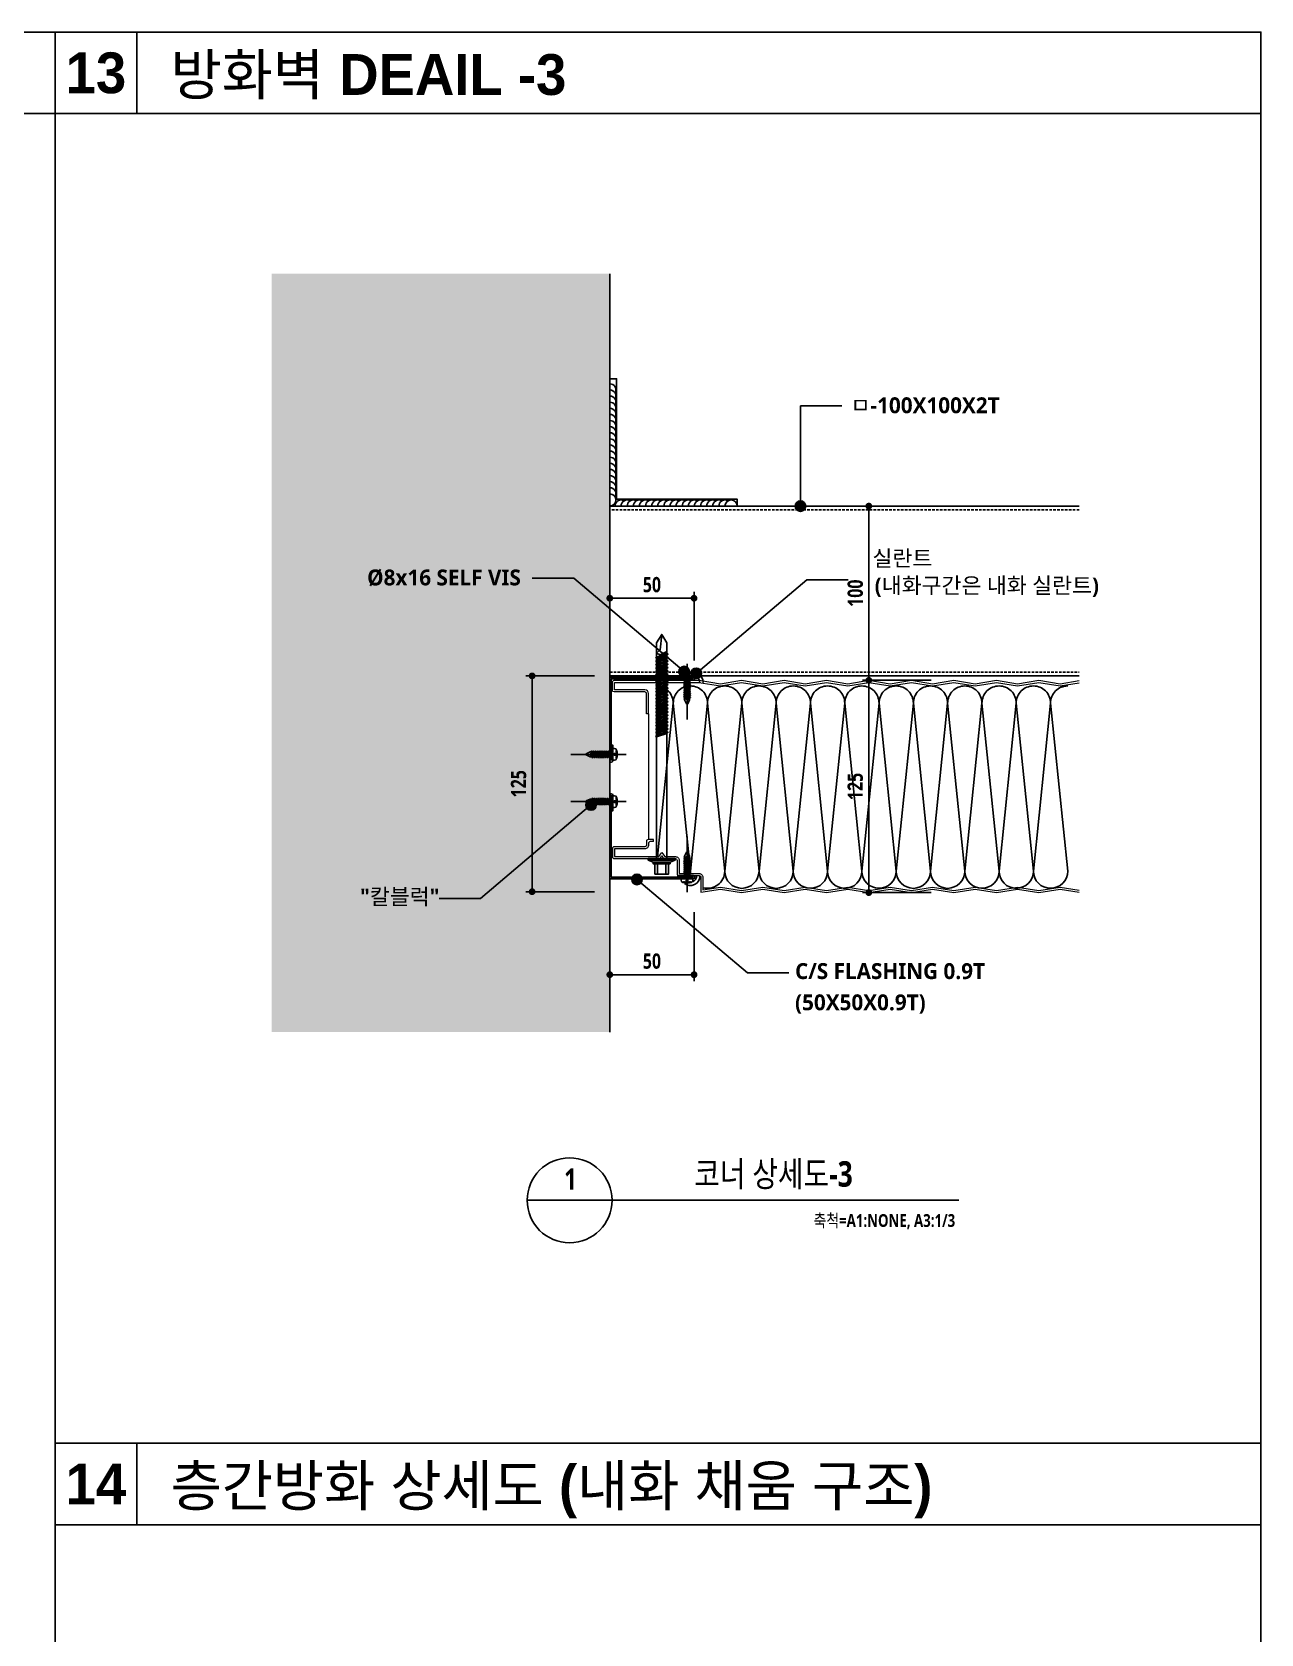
# Model space of a CAD drawing. Extents: x 0 to 20413, y 0 to 2870.
# Drawn here: x 12806 to 13530, y 779 to 1722 of the extents above; entities that cross this region are included whole.
import ezdxf
from ezdxf.enums import TextEntityAlignment as Align

# ---------------------------------------------------------------- set-up
doc = ezdxf.new("R2010")
doc.units = 0
doc.linetypes.add('CEN', pattern=[62, 60, -1, 0, -1])
doc.linetypes.add('HID', pattern=[2.3, 1.5, -0.8])
doc.layers.get('Defpoints').update_dxf_attribs({"color": 151})
for name, color, linetype in [('A-ANNO-TEXT1', 7, 'Continuous'), ('AA-BORD', 7, 'Continuous'), ('AA-DWXM-OTHR', 4, 'Continuous'), ('AA-ELEV-XXXX-N1', 1, 'Continuous'), ('AA-MKXM', 7, 'Continuous'), ('AA-WAXM-CONC', 2, 'Continuous'), ('AA-XXXX-DIMS', 7, 'Continuous'), ('AA-XXXX-DRBD', 6, 'Continuous'), ('AZ-CNTL', 1, 'CEN'), ('FIN6', 6, 'Continuous'), ('GW', 9, 'Continuous'), ("ST'L BRACKET", 4, 'Continuous'), ('TEXT', 4, 'Continuous'), ('W_HAT', 9, 'Continuous'), ('~리벳', 11, 'Continuous'), ('용접', 1, 'Continuous')]:
    doc.layers.add(name, color=color, linetype=linetype)
doc.layers.add('철판', color=2, linetype='Continuous', lineweight=13)
doc.styles.add('2020음성 1차', font='나눔고딕Bold.ttf')
doc.styles.add('ANU-TEXT 0', font='NanumGothicBold.ttf', dxfattribs={"width": 0.8})
doc.styles.add('돋움', font='NanumGothicBold.ttf')
doc.dimstyles.new('ANU 1', dxfattribs={"dimscale": 50, "dimtxt": 3, "dimasz": 1.33, "dimexe": 1.25, "dimexo": 3, "dimgap": 1, "dimtad": 1, "dimdec": 0, "dimrnd": 1, "dimzin": 0, "dimdsep": 46, "dimlunit": 6, "dimtxsty": 'ANU-TEXT 0', "dimblk": 'DOT', "dimcen": 5, "dimclrd": 7, "dimclre": 7, "dimclrt": 3, "dimadec": 0, "dimazin": 0, "dimtfac": 1, "dimtdec": 0, "dimtix": 1, "dimtmove": 2, "dimatfit": 1, "dimldrblk": 'DOT', "dimfxl": 2, "dimtolj": 1, "dimtzin": 0, "dimarcsym": 0})

# ---------------------------------------------------------------- blocks, each defined once
blk = doc.blocks.new('_Dot')
at = {"color": 0, "linetype": 'ByBlock', "lineweight": -2}
blk.add_line((-0.5, 0), (-1, 0), dxfattribs=at)
at = {"color": 0, "linetype": 'ByBlock', "const_width": 0.5}
blk.add_lwpolyline([(-0.25, 0, 1), (0.25, 0, 1)], format="xyb", close=True, dxfattribs=at)
blk = doc.blocks.new('*D204')
at = {"layer": 'AA-XXXX-DIMS', "color": 7, "lineweight": -2}
for p, q in [((13146.59, 1203.65), (13146.59, 1163.16)), ((13196.19, 1203.65), (13196.19, 1163.16)), ((13150.58, 1166.91), (13192.2, 1166.91))]:
    blk.add_line(p, q, dxfattribs=at)
at = {"layer": 'Defpoints', "color": 0}
for p in [(13146.59, 1212.65), (13196.19, 1212.65), (13196.19, 1166.91)]:
    blk.add_point(p, dxfattribs=at)
at = {"layer": 'AA-XXXX-DIMS', "color": 7, "linetype": 'ByBlock', "lineweight": -2, "xscale": 3.99, "yscale": 3.99, "zscale": 3.99, "rotation": 180}
blk.add_blockref('_Dot', (13146.59, 1166.91), dxfattribs=at)
at = {"layer": 'AA-XXXX-DIMS', "color": 7, "linetype": 'ByBlock', "lineweight": -2, "xscale": 3.99, "yscale": 3.99, "zscale": 3.99}
blk.add_blockref('_Dot', (13196.19, 1166.91), dxfattribs=at)
at = {"layer": 'AA-XXXX-DIMS', "color": 3, "insert": (13171.39, 1174.86), "char_height": 9, "attachment_point": 5, "style": 'ANU-TEXT 0'}
blk.add_mtext('\\A1;50', dxfattribs=at)
blk = doc.blocks.new('*D205')
at = {"layer": 'AA-XXXX-DIMS', "color": 7, "lineweight": -2}
for p, q in [((13137.59, 1342.85), (13097.1, 1342.85)), ((13100.85, 1338.86), (13100.85, 1219.76)), ((13137.59, 1215.77), (13097.1, 1215.77))]:
    blk.add_line(p, q, dxfattribs=at)
at = {"layer": 'Defpoints', "color": 0}
for p in [(13146.59, 1342.85), (13100.85, 1215.77), (13146.59, 1215.77)]:
    blk.add_point(p, dxfattribs=at)
at = {"layer": 'AA-XXXX-DIMS', "color": 7, "linetype": 'ByBlock', "lineweight": -2, "xscale": 3.99, "yscale": 3.99, "zscale": 3.99}
for p, rotation in [((13100.85, 1342.85), 90), ((13100.85, 1215.77), 270)]:
    blk.add_blockref('_Dot', p, dxfattribs=dict(at, rotation=rotation))
at = {"layer": 'AA-XXXX-DIMS', "color": 3, "insert": (13092.89, 1279.31), "char_height": 9, "attachment_point": 5, "rotation": 90, "style": 'ANU-TEXT 0'}
blk.add_mtext('\\A1;125', dxfattribs=at)
blk = doc.blocks.new('*D206')
at = {"layer": 'AA-XXXX-DIMS', "color": 7, "lineweight": -2}
for p, q in [((13146.59, 1351.85), (13146.59, 1392.34)), ((13150.58, 1388.59), (13192.2, 1388.59)), ((13196.19, 1351.85), (13196.19, 1392.34))]:
    blk.add_line(p, q, dxfattribs=at)
at = {"layer": 'Defpoints', "color": 0}
for p in [(13196.19, 1388.59), (13146.59, 1342.85), (13196.19, 1342.85)]:
    blk.add_point(p, dxfattribs=at)
at = {"layer": 'AA-XXXX-DIMS', "color": 7, "linetype": 'ByBlock', "lineweight": -2, "xscale": 3.99, "yscale": 3.99, "zscale": 3.99, "rotation": 180}
blk.add_blockref('_Dot', (13146.59, 1388.59), dxfattribs=at)
at = {"layer": 'AA-XXXX-DIMS', "color": 7, "linetype": 'ByBlock', "lineweight": -2, "xscale": 3.99, "yscale": 3.99, "zscale": 3.99}
blk.add_blockref('_Dot', (13196.19, 1388.59), dxfattribs=at)
at = {"layer": 'AA-XXXX-DIMS', "color": 3, "insert": (13171.39, 1396.54), "char_height": 9, "attachment_point": 5, "style": 'ANU-TEXT 0'}
blk.add_mtext('\\A1;50', dxfattribs=at)
blk = doc.blocks.new('*D207')
at = {"layer": 'AA-XXXX-DIMS', "color": 7, "lineweight": -2}
for p, q in [((13335.84, 1340.25), (13295.34, 1340.25)), ((13299.09, 1336.26), (13299.09, 1219.24)), ((13335.84, 1215.25), (13295.34, 1215.25))]:
    blk.add_line(p, q, dxfattribs=at)
at = {"layer": 'Defpoints', "color": 0}
for p in [(13344.84, 1340.25), (13299.09, 1215.25), (13344.84, 1215.25)]:
    blk.add_point(p, dxfattribs=at)
at = {"layer": 'AA-XXXX-DIMS', "color": 7, "linetype": 'ByBlock', "lineweight": -2, "xscale": 3.99, "yscale": 3.99, "zscale": 3.99}
for p, rotation in [((13299.09, 1340.25), 90), ((13299.09, 1215.25), 270)]:
    blk.add_blockref('_Dot', p, dxfattribs=dict(at, rotation=rotation))
at = {"layer": 'AA-XXXX-DIMS', "color": 3, "insert": (13291.13, 1277.75), "char_height": 9, "attachment_point": 5, "rotation": 90, "style": 'ANU-TEXT 0'}
blk.add_mtext('\\A1;125', dxfattribs=at)
blk = doc.blocks.new('*D208')
at = {"layer": 'AA-XXXX-DIMS', "color": 7, "lineweight": -2}
for p, q in [((13335.84, 1442.85), (13295.34, 1442.85)), ((13299.09, 1438.86), (13299.09, 1344.24)), ((13335.84, 1340.25), (13295.34, 1340.25))]:
    blk.add_line(p, q, dxfattribs=at)
at = {"layer": 'Defpoints', "color": 0}
for p in [(13344.84, 1442.85), (13299.09, 1340.25), (13344.84, 1340.25)]:
    blk.add_point(p, dxfattribs=at)
at = {"layer": 'AA-XXXX-DIMS', "color": 7, "linetype": 'ByBlock', "lineweight": -2, "xscale": 3.99, "yscale": 3.99, "zscale": 3.99}
for p, rotation in [((13299.09, 1442.85), 90), ((13299.09, 1340.25), 270)]:
    blk.add_blockref('_Dot', p, dxfattribs=dict(at, rotation=rotation))
at = {"layer": 'AA-XXXX-DIMS', "color": 3, "insert": (13291.16, 1391.55), "char_height": 9, "attachment_point": 5, "rotation": 90, "style": 'ANU-TEXT 0'}
blk.add_mtext('\\A1;100', dxfattribs=at)
blk = doc.blocks.new('aas')
at = {"layer": 'AA-ELEV-XXXX-N1'}
for p, q in [((2.6, 3.5), (1.61, 3.5)), ((2.6, -3.5), (2.6, 3.5)), ((2.6, 1.5), (3.25, 1.5)), ((3.15, -0.05), (3.48, 2)), ((3.15, -0.05), (3.25, 1.5)), ((3.45, 1.98), (3.25, 1.5)), ((3.25, -0.07), (3.58, 1.94)), ((3.25, -0.07), (3.75, 1.5)), ((3.55, 1.99), (3.75, 1.5)), ((3.75, 1.5), (4.5, 1.5)), ((3.87, -1.5), (4.5, 1.5)), ((4.07, -1.99), (4.73, 2)), ((4.18, -1.98), (4.82, 1.94)), ((4.37, -1.5), (5, 1.5)), ((4.69, 1.98), (4.5, 1.5)), ((4.8, 1.99), (5, 1.5)), ((5, 1.5), (5.73, 1.5)), ((5.11, -1.5), (5.73, 1.5)), ((5.31, -1.99), (5.96, 2)), ((5.41, -1.98), (6.06, 1.94)), ((5.61, -1.5), (6.23, 1.5)), ((5.92, 1.98), (5.73, 1.5)), ((6.03, 1.99), (6.23, 1.5)), ((6.23, 1.5), (6.96, 1.5)), ((6.34, -1.5), (6.96, 1.5)), ((6.54, -1.99), (7.19, 2)), ((6.65, -1.98), (7.29, 1.94)), ((6.84, -1.5), (7.46, 1.5)), ((7.16, 1.98), (6.96, 1.5)), ((7.26, 1.99), (7.46, 1.5)), ((7.46, 1.5), (8.2, 1.5)), ((7.57, -1.5), (8.2, 1.5)), ((7.77, -1.99), (8.43, 2)), ((7.88, -1.98), (8.52, 1.94)), ((8.07, -1.5), (8.69, 1.5)), ((8.39, 1.98), (8.2, 1.5)), ((8.5, 1.99), (8.69, 1.5)), ((8.69, 1.5), (9.43, 1.5)), ((8.81, -1.5), (9.43, 1.5)), ((9.01, -1.99), (9.66, 2)), ((9.11, -1.98), (9.76, 1.94)), ((9.31, -1.5), (9.93, 1.5)), ((9.62, 1.98), (9.43, 1.5)), ((9.73, 1.99), (9.93, 1.5)), ((9.93, 1.5), (10.66, 1.5)), ((10.04, -1.5), (10.66, 1.5)), ((10.24, -1.99), (10.89, 2)), ((10.34, -1.98), (10.99, 1.94)), ((10.54, -1.5), (11.16, 1.5)), ((10.86, 1.98), (10.66, 1.5)), ((10.96, 1.99), (11.16, 1.5)), ((11.16, 1.5), (11.89, 1.5)), ((11.27, -1.5), (11.89, 1.5)), ((11.47, -1.99), (12.13, 2)), ((11.58, -1.98), (12.22, 1.94)), ((11.77, -1.5), (12.39, 1.5)), ((12.09, 1.98), (11.89, 1.5)), ((12.19, 1.99), (12.39, 1.5)), ((12.39, 1.5), (13.13, 1.5)), ((12.51, -1.5), (13.13, 1.5)), ((12.7, -1.99), (13.36, 2)), ((12.81, -1.98), (13.46, 1.94)), ((13, -1.5), (13.63, 1.5)), ((13.32, 1.98), (13.13, 1.5)), ((13.43, 1.99), (13.63, 1.5)), ((13.63, 1.5), (14.36, 1.5)), ((13.74, -1.5), (14.36, 1.5)), ((13.94, -1.99), (14.59, 2)), ((14.04, -1.98), (14.69, 1.94)), ((14.24, -1.5), (14.86, 1.5)), ((14.55, 1.98), (14.36, 1.5)), ((14.66, 1.99), (14.86, 1.5)), ((14.86, 1.5), (16.03, 1.5)), ((14.97, -1.5), (15.59, 1.5)), ((15.17, -1.99), (15.78, 1.5)), ((15.28, -1.98), (15.78, 1.25)), ((15.78, 1.5), (15.78, -0.04)), ((16.03, 1.5), (18.4, 0.38)), ((1.61, -3.5), (2.6, -3.5)), ((2.6, -1.5), (3.87, -1.5)), ((4.07, -1.99), (3.87, -1.5)), ((4.18, -1.98), (4.37, -1.5)), ((4.37, -1.5), (5.11, -1.5)), ((5.31, -1.99), (5.11, -1.5)), ((5.41, -1.98), (5.61, -1.5)), ((5.61, -1.5), (6.34, -1.5)), ((6.54, -1.99), (6.34, -1.5)), ((6.65, -1.98), (6.84, -1.5)), ((6.84, -1.5), (7.57, -1.5)), ((7.77, -1.99), (7.57, -1.5)), ((7.88, -1.98), (8.07, -1.5)), ((8.07, -1.5), (8.81, -1.5)), ((9.01, -1.99), (8.81, -1.5)), ((9.11, -1.98), (9.31, -1.5)), ((9.31, -1.5), (10.04, -1.5)), ((10.24, -1.99), (10.04, -1.5)), ((10.34, -1.98), (10.54, -1.5)), ((10.54, -1.5), (11.27, -1.5)), ((11.47, -1.99), (11.27, -1.5)), ((11.58, -1.98), (11.77, -1.5)), ((11.77, -1.5), (12.51, -1.5)), ((12.7, -1.99), (12.51, -1.5)), ((12.81, -1.98), (13, -1.5)), ((13, -1.5), (13.74, -1.5)), ((13.94, -1.99), (13.74, -1.5)), ((14.04, -1.98), (14.24, -1.5)), ((14.24, -1.5), (14.97, -1.5)), ((15.17, -1.99), (14.97, -1.5)), ((15.28, -1.98), (15.47, -1.5)), ((15.47, -1.5), (15.78, -0.04)), ((15.47, -1.5), (16.03, -1.5)), ((16.03, -1.5), (18.4, -0.38))]:
    blk.add_line(p, q, dxfattribs=at)
blk.add_lwpolyline([(0.35, 2.55), (0.55, 2.32), (0.65, 2.07), (0.67, 1.8), (0.63, 1.53), (0.57, 1.26), (0.5, 1.02), (0.45, 0.81), (0.45, 0.66), (0.51, 0.56), (0.63, 0.51), (0.79, 0.49), (0.98, 0.49), (1.18, 0.51), (1.39, 0.52), (1.58, 0.51), (1.76, 0.47), (1.89, 0.39), (1.99, 0.28), (2.04, 0.15), (2.06, 0), (2.04, -0.15), (1.99, -0.28), (1.89, -0.39), (1.76, -0.47), (1.58, -0.51), (1.39, -0.52), (1.18, -0.51), (0.98, -0.49), (0.79, -0.49), (0.63, -0.51), (0.51, -0.56), (0.45, -0.66), (0.45, -0.81), (0.5, -1.02), (0.57, -1.26), (0.63, -1.53), (0.67, -1.8), (0.65, -2.07), (0.55, -2.32), (0.35, -2.55)], dxfattribs=at)
for centre, radius, start, end in [((9.36, 0), 9.36, 164.20502, 195.79498), ((1.61, 2.2), 1.3, 90.02335, 164.41138), ((3.51, 1.91), 0.0925, 60.07535, 130.13388), ((4.75, 1.91), 0.0925, 60.07535, 130.13388), ((5.98, 1.91), 0.0925, 60.07535, 130.13388), ((7.22, 1.91), 0.0925, 60.07535, 130.13388), ((8.45, 1.91), 0.0925, 60.07535, 130.13388), ((9.68, 1.91), 0.0925, 60.07535, 130.13388), ((10.91, 1.91), 0.0925, 60.07535, 130.13388), ((12.15, 1.91), 0.0925, 60.07535, 130.13388), ((13.38, 1.91), 0.0925, 60.07535, 130.13388), ((14.61, 1.91), 0.0925, 60.07535, 130.13388), ((18.14, 0), 0.46, 305.16271, 54.83729), ((1.61, -2.2), 1.3, 195.58862, 269.97665), ((3.21, -0.03), 0.0602, 200.68507, 319.27288), ((4.12, -1.91), 0.0925, 240.07535, 310.13388), ((5.35, -1.91), 0.0925, 240.07535, 310.13388), ((6.59, -1.91), 0.0925, 240.07535, 310.13388), ((7.82, -1.91), 0.0925, 240.07535, 310.13388), ((9.05, -1.91), 0.0925, 240.07535, 310.13388), ((10.28, -1.91), 0.0925, 240.07535, 310.13388), ((11.52, -1.91), 0.0925, 240.07535, 310.13388), ((12.75, -1.91), 0.0925, 240.07535, 310.13388), ((13.98, -1.91), 0.0925, 240.07535, 310.13388), ((15.22, -1.91), 0.0925, 240.07535, 310.13388)]:
    blk.add_arc(centre, radius, start, end, dxfattribs=at)
at = {"layer": 'AZ-CNTL', "ltscale": 10}
blk.add_line((-5.42, 0), (27.69, 0), dxfattribs=at)

msp = doc.modelspace()

# ---------------------------------------------------------------- hatches: boundary and pattern name
h = msp.add_hatch(color=256)
h.dxf.hatch_style = 1
h.paths.add_polyline_path([(13261.95, 1442.85, 1), (13255.74, 1442.85, 1)])
h = msp.add_hatch(color=256)
h.dxf.hatch_style = 1
h.paths.add_polyline_path([(13193.43, 1345.42, 1), (13187.23, 1345.42, 1)])
h = msp.add_hatch(color=256)
h.dxf.hatch_style = 1
h.paths.add_polyline_path([(13200.6, 1344.34, 1), (13194.4, 1344.34, 1)])
h = msp.add_hatch(color=256)
h.dxf.hatch_style = 1
h.paths.add_polyline_path([(13138.59, 1266.86, 1), (13132.39, 1266.86, 1)])
h = msp.add_hatch(color=256)
h.dxf.hatch_style = 1
h.paths.add_polyline_path([(13165.68, 1223.01, 1), (13159.48, 1223.01, 1)])
at = {"layer": 'W_HAT'}
h = msp.add_hatch(color=253, dxfattribs=at)
h.dxf.hatch_style = 1
h.paths.add_polyline_path([(12947.58, 1579.62), (12947.58, 1133.09), (13146.59, 1133.09), (13146.59, 1579.62)])

# ---------------------------------------------------------------- linework, layer by layer
for p, q in [((12820, 1722), (12820, 1674)), ((12820, 60), (12820, 1722)), ((12868, 1722), (12868, 1674)), ((11400, 1674), (13530, 1674)), ((12820, 891), (13530, 891)), ((12868, 891), (12868, 843)), ((12820, 843), (13530, 843))]:
    msp.add_line(p, q)
at = {"color": 251, "lineweight": 0}
msp.add_line((13169.39, 1320.45), (13169.39, 1246.45), dxfattribs=at)
for centre in [(13258.84, 1442.85), (13190.33, 1345.42), (13197.5, 1344.34), (13135.49, 1266.86), (13162.58, 1223.01)]:
    msp.add_circle(centre, 3.1)
at = {"layer": 'AA-DWXM-OTHR'}
for points in [[(13423, 1442.85), (13146.59, 1442.85), (13146.59, 1442.85)], [(13146.59, 1342.85), (13146.59, 1342.85), (13423, 1342.85)]]:
    msp.add_lwpolyline(points, dxfattribs=at)
at = {"layer": 'AA-DWXM-OTHR', "color": 251, "linetype": 'HID'}
for points in [[(13423, 1440.55), (13146.59, 1440.55)], [(13146.59, 1345.15), (13423, 1345.15)]]:
    msp.add_lwpolyline(points, dxfattribs=at)
at = {"layer": 'AA-MKXM'}
msp.add_lwpolyline([(13352.1, 1034.04), (13097.94, 1034.04)], dxfattribs=at)
msp.add_circle((13122.94, 1034.04), 25, dxfattribs=at)
at = {"layer": 'AA-WAXM-CONC'}
msp.add_line((13146.59, 1579.62), (13146.59, 1133.09), dxfattribs=at)
at = {"layer": 'AA-XXXX-DRBD'}
for points in [[(13147.49, 1302.05), (13148.39, 1302.05), (13148.39, 1292.95, -1), (13146.59, 1292.95), (13146.59, 1342.05), (13195.69, 1342.05, -1), (13195.69, 1340.25), (13186.59, 1340.25), (13186.59, 1341.15)], [(13147.49, 1263.45), (13148.39, 1263.45), (13148.39, 1272.55, 1), (13146.59, 1272.55), (13146.59, 1223.45), (13195.69, 1223.45, 1), (13195.69, 1225.25), (13186.59, 1225.25), (13186.59, 1224.35)]]:
    msp.add_lwpolyline(points, format="xyb", dxfattribs=at)
for points in [[(13195.69, 1341.15), (13147.49, 1341.15), (13147.49, 1292.95)], [(13195.69, 1224.35), (13147.49, 1224.35), (13147.49, 1272.55)]]:
    msp.add_lwpolyline(points, dxfattribs=at)
at = {"layer": 'Defpoints'}
msp.add_lwpolyline([(11400, 1722), (13530, 1722), (13530, 60), (11400, 60)], close=True, dxfattribs=at)
at = {"layer": 'FIN6'}
for centre, radius, start, end in [((13196.03, 1338.99), 5.55, 0, 129.80955), ((13196.03, 1338.99), 3.55, 0, 101.81539), ((13194.08, 1224.95), 5.55, 230.19045, 0), ((13194.08, 1224.95), 3.55, 258.18461, 0)]:
    msp.add_arc(centre, radius, start, end, dxfattribs=at)
at = {"layer": 'GW', "color": 251}
for points in [[(13173.85, 1336.95, -0.414214), (13183.95, 1326.85), (13174.73, 1236.45)], [(13193.95, 1226.45, 0.035016), (13194.05, 1227.86), (13183.95, 1326.85, -0.414214), (13194.05, 1336.95)], [(13194.05, 1336.95, -0.414214), (13204.15, 1326.85), (13194.05, 1227.86, 0.035016), (13194.15, 1226.45, 0.035016)], [(13201.39, 1218.14, 0.497617), (13214.24, 1227.86), (13204.15, 1326.85, -0.414214), (13214.24, 1336.95)], [(13214.24, 1336.95, -0.414214), (13224.34, 1326.85), (13214.24, 1227.86, 1), (13234.44, 1227.86), (13224.34, 1326.85, -0.414214), (13234.44, 1336.95)], [(13234.44, 1336.95, -0.414214), (13244.54, 1326.85), (13234.44, 1227.86, 1), (13254.64, 1227.86), (13244.54, 1326.85, -0.414214), (13254.64, 1336.95)], [(13254.64, 1336.95, -0.414214), (13264.73, 1326.85), (13254.64, 1227.86, 1), (13274.83, 1227.86), (13264.73, 1326.85, -0.414214), (13274.83, 1336.95)], [(13274.83, 1336.95, -0.414214), (13284.93, 1326.85), (13274.83, 1227.86, 1), (13295.03, 1227.86), (13284.93, 1326.85, -0.414214), (13295.03, 1336.95)], [(13295.03, 1336.95, -0.414214), (13305.13, 1326.85), (13295.03, 1227.86, 1), (13315.22, 1227.86), (13305.13, 1326.85, -0.414214), (13315.22, 1336.95)], [(13315.22, 1336.95, -0.414214), (13325.32, 1326.85), (13315.22, 1227.86, 1), (13335.42, 1227.86), (13325.32, 1326.85, -0.414214), (13335.42, 1336.95)], [(13335.42, 1336.95, -0.414214), (13345.52, 1326.85), (13335.42, 1227.86, 1), (13355.62, 1227.86), (13345.52, 1326.85, -0.414214), (13355.62, 1336.95)], [(13355.62, 1336.95, -0.414214), (13365.71, 1326.85), (13355.62, 1227.86, 1), (13375.81, 1227.86), (13365.71, 1326.85, -0.414214), (13375.81, 1336.95)], [(13375.81, 1336.95, -0.414214), (13385.91, 1326.85), (13375.81, 1227.86, 1), (13396.01, 1227.86), (13385.91, 1326.85, -0.414214), (13396.01, 1336.95)], [(13396.01, 1336.95, -0.414214), (13406.11, 1326.85), (13396.01, 1227.86, 1), (13416.2, 1227.86), (13406.11, 1326.85, -0.414214), (13416.2, 1336.95)]]:
    msp.add_lwpolyline(points, format="xyb", dxfattribs=at)
at = {"layer": "ST'L BRACKET"}
msp.add_lwpolyline([(13146.59, 1517.85), (13146.59, 1442.85), (13221.59, 1442.85), (13221.59, 1446.85), (13150.59, 1446.85), (13150.59, 1517.85), (13146.59, 1517.85)], dxfattribs=at)
at = {"layer": 'TEXT'}
for p, q in [((13258.84, 1442.85), (13258.84, 1501.89)), ((13258.84, 1501.89), (13283.19, 1501.89)), ((13125.32, 1400.49), (13100.97, 1400.49)), ((13190.33, 1345.42), (13125.32, 1400.49)), ((13197.5, 1344.34), (13262.51, 1399.4)), ((13262.51, 1399.4), (13286.86, 1399.4)), ((13135.49, 1266.86), (13070.48, 1211.79)), ((13162.58, 1223.01), (13227.59, 1167.95)), ((13070.48, 1211.79), (13046.13, 1211.79)), ((13227.59, 1167.95), (13251.94, 1167.95))]:
    msp.add_line(p, q, dxfattribs=at)
at = {"layer": '~리벳', "color": 251}
for p, q in [((13180.92, 1355.72), (13173.63, 1353.25)), ((13173.63, 1353.25), (13174.17, 1353.97)), ((13180.92, 1353.72), (13173.63, 1351.25)), ((13174.17, 1352.91), (13173.63, 1353.25)), ((13173.63, 1351.25), (13174.17, 1351.97)), ((13180.92, 1351.72), (13173.63, 1349.25)), ((13174.17, 1350.91), (13173.63, 1351.25)), ((13173.63, 1349.25), (13174.17, 1349.97)), ((13180.92, 1349.72), (13173.63, 1347.25)), ((13174.17, 1348.91), (13173.63, 1349.25)), ((13174.17, 1353.97), (13174.17, 1356.25)), ((13180.17, 1355.99), (13174.17, 1353.97)), ((13180.17, 1354.94), (13174.17, 1352.91)), ((13180.17, 1353.99), (13174.17, 1351.97)), ((13180.17, 1352.94), (13174.17, 1350.91)), ((13174.17, 1351.97), (13174.17, 1352.91)), ((13180.17, 1351.99), (13174.17, 1349.97)), ((13180.17, 1350.94), (13174.17, 1348.91)), ((13174.17, 1349.97), (13174.17, 1350.91)), ((13180.17, 1349.99), (13174.17, 1347.97)), ((13180.17, 1348.94), (13174.17, 1346.91)), ((13180.17, 1355.99), (13180.17, 1357.25)), ((13180.92, 1355.72), (13180.17, 1355.99)), ((13180.17, 1354.94), (13180.92, 1355.72)), ((13180.17, 1353.99), (13180.17, 1354.94)), ((13180.92, 1353.72), (13180.17, 1353.99)), ((13180.17, 1352.94), (13180.92, 1353.72)), ((13180.17, 1351.99), (13180.17, 1352.94)), ((13180.92, 1351.72), (13180.17, 1351.99)), ((13180.17, 1350.94), (13180.92, 1351.72)), ((13180.17, 1349.99), (13180.17, 1350.94)), ((13180.92, 1349.72), (13180.17, 1349.99)), ((13180.17, 1348.94), (13180.92, 1349.72)), ((13180.17, 1347.99), (13180.17, 1348.94)), ((13173.63, 1347.25), (13174.17, 1347.97)), ((13180.92, 1347.72), (13173.63, 1345.25)), ((13174.17, 1346.91), (13173.63, 1347.25)), ((13173.63, 1345.25), (13174.17, 1345.97)), ((13180.92, 1345.72), (13173.63, 1343.25)), ((13174.17, 1344.91), (13173.63, 1345.25)), ((13173.63, 1343.25), (13174.17, 1343.97)), ((13180.92, 1343.72), (13173.63, 1341.25)), ((13174.17, 1342.91), (13173.63, 1343.25)), ((13173.63, 1341.25), (13174.17, 1341.97)), ((13180.92, 1341.72), (13173.63, 1339.25)), ((13174.17, 1340.91), (13173.63, 1341.25)), ((13173.63, 1339.25), (13174.17, 1339.97)), ((13180.92, 1339.72), (13173.63, 1337.25)), ((13174.17, 1347.97), (13174.17, 1348.91)), ((13180.17, 1347.99), (13174.17, 1345.97)), ((13180.17, 1346.94), (13174.17, 1344.91)), ((13174.17, 1345.97), (13174.17, 1346.91)), ((13180.17, 1345.99), (13174.17, 1343.97)), ((13180.17, 1344.94), (13174.17, 1342.91)), ((13174.17, 1343.97), (13174.17, 1344.91)), ((13180.17, 1343.99), (13174.17, 1341.97)), ((13180.17, 1342.94), (13174.17, 1340.91)), ((13174.17, 1341.97), (13174.17, 1342.91)), ((13180.17, 1341.99), (13174.17, 1339.97)), ((13180.17, 1340.94), (13174.17, 1338.91)), ((13174.17, 1339.97), (13174.17, 1340.91)), ((13180.17, 1339.99), (13174.17, 1337.97)), ((13180.92, 1347.72), (13180.17, 1347.99)), ((13180.17, 1346.94), (13180.92, 1347.72)), ((13180.17, 1345.99), (13180.17, 1346.94)), ((13180.92, 1345.72), (13180.17, 1345.99)), ((13180.17, 1344.94), (13180.92, 1345.72)), ((13180.17, 1343.99), (13180.17, 1344.94)), ((13180.92, 1343.72), (13180.17, 1343.99)), ((13180.17, 1342.94), (13180.92, 1343.72)), ((13180.17, 1341.99), (13180.17, 1342.94)), ((13180.92, 1341.72), (13180.17, 1341.99)), ((13180.17, 1340.94), (13180.92, 1341.72)), ((13180.17, 1339.99), (13180.17, 1340.94)), ((13180.92, 1339.72), (13180.17, 1339.99)), ((13180.17, 1338.94), (13180.92, 1339.72)), ((13174.17, 1338.91), (13173.63, 1339.25)), ((13173.63, 1337.25), (13174.17, 1337.97)), ((13180.92, 1337.72), (13173.63, 1335.25)), ((13174.17, 1336.91), (13173.63, 1337.25)), ((13173.63, 1335.25), (13174.17, 1335.97)), ((13180.92, 1335.72), (13173.63, 1333.25)), ((13174.17, 1334.91), (13173.63, 1335.25)), ((13173.63, 1333.25), (13174.17, 1333.97)), ((13180.92, 1333.72), (13173.63, 1331.25)), ((13174.17, 1332.91), (13173.63, 1333.25)), ((13173.63, 1331.25), (13174.17, 1331.97)), ((13180.92, 1331.72), (13173.63, 1329.25)), ((13174.17, 1330.91), (13173.63, 1331.25)), ((13180.17, 1338.94), (13174.17, 1336.91)), ((13174.17, 1337.97), (13174.17, 1338.91)), ((13180.17, 1337.99), (13174.17, 1335.97)), ((13180.17, 1336.94), (13174.17, 1334.91)), ((13174.17, 1335.97), (13174.17, 1336.91)), ((13180.17, 1335.99), (13174.17, 1333.97)), ((13180.17, 1334.94), (13174.17, 1332.91)), ((13174.17, 1333.97), (13174.17, 1334.91)), ((13180.17, 1333.99), (13174.17, 1331.97)), ((13180.17, 1332.94), (13174.17, 1330.91)), ((13174.17, 1331.97), (13174.17, 1332.91)), ((13180.17, 1331.99), (13174.17, 1329.97)), ((13180.17, 1330.94), (13174.17, 1328.91)), ((13174.17, 1329.97), (13174.17, 1330.91)), ((13180.17, 1337.99), (13180.17, 1338.94)), ((13180.92, 1337.72), (13180.17, 1337.99)), ((13180.17, 1336.94), (13180.92, 1337.72)), ((13180.17, 1335.99), (13180.17, 1336.94)), ((13180.92, 1335.72), (13180.17, 1335.99)), ((13180.17, 1334.94), (13180.92, 1335.72)), ((13180.17, 1333.99), (13180.17, 1334.94)), ((13180.92, 1333.72), (13180.17, 1333.99)), ((13180.17, 1332.94), (13180.92, 1333.72)), ((13180.17, 1331.99), (13180.17, 1332.94)), ((13180.92, 1331.72), (13180.17, 1331.99)), ((13180.17, 1330.94), (13180.92, 1331.72)), ((13180.17, 1329.99), (13180.17, 1330.94)), ((13173.63, 1329.25), (13174.17, 1329.97)), ((13180.92, 1329.72), (13173.63, 1327.25)), ((13174.17, 1328.91), (13173.63, 1329.25)), ((13173.63, 1327.25), (13174.17, 1327.97)), ((13180.92, 1327.72), (13173.63, 1325.25)), ((13174.17, 1326.91), (13173.63, 1327.25)), ((13173.63, 1325.25), (13174.17, 1325.97)), ((13180.92, 1325.72), (13173.63, 1323.25)), ((13174.17, 1324.91), (13173.63, 1325.25)), ((13173.63, 1323.25), (13174.17, 1323.97)), ((13180.92, 1323.72), (13173.63, 1321.25)), ((13174.17, 1322.91), (13173.63, 1323.25)), ((13173.63, 1321.25), (13174.17, 1321.97)), ((13180.92, 1321.72), (13173.63, 1319.25)), ((13174.17, 1320.91), (13173.63, 1321.25)), ((13180.17, 1329.99), (13174.17, 1327.97)), ((13180.17, 1328.94), (13174.17, 1326.91)), ((13174.17, 1327.97), (13174.17, 1328.91)), ((13180.17, 1327.99), (13174.17, 1325.97)), ((13180.17, 1326.94), (13174.17, 1324.91)), ((13174.17, 1325.97), (13174.17, 1326.91)), ((13180.17, 1325.99), (13174.17, 1323.97)), ((13180.17, 1324.94), (13174.17, 1322.91)), ((13174.17, 1323.97), (13174.17, 1324.91)), ((13180.17, 1323.99), (13174.17, 1321.97)), ((13180.17, 1322.94), (13174.17, 1320.91)), ((13174.17, 1321.97), (13174.17, 1322.91)), ((13180.17, 1321.99), (13174.17, 1319.97)), ((13180.17, 1320.94), (13174.17, 1318.91)), ((13174.17, 1319.97), (13174.17, 1320.91)), ((13180.92, 1329.72), (13180.17, 1329.99)), ((13180.17, 1328.94), (13180.92, 1329.72)), ((13180.17, 1327.99), (13180.17, 1328.94)), ((13180.92, 1327.72), (13180.17, 1327.99)), ((13180.17, 1326.94), (13180.92, 1327.72)), ((13180.17, 1325.99), (13180.17, 1326.94)), ((13180.92, 1325.72), (13180.17, 1325.99)), ((13180.17, 1324.94), (13180.92, 1325.72)), ((13180.17, 1323.99), (13180.17, 1324.94)), ((13180.92, 1323.72), (13180.17, 1323.99)), ((13180.17, 1322.94), (13180.92, 1323.72)), ((13180.17, 1321.99), (13180.17, 1322.94)), ((13180.92, 1321.72), (13180.17, 1321.99)), ((13180.17, 1320.94), (13180.92, 1321.72)), ((13180.17, 1319.99), (13180.17, 1320.94)), ((13173.63, 1319.25), (13174.17, 1319.97)), ((13180.92, 1319.72), (13173.63, 1317.25)), ((13174.17, 1318.91), (13173.63, 1319.25)), ((13173.63, 1317.25), (13174.17, 1317.97)), ((13180.92, 1317.72), (13173.63, 1315.25)), ((13174.17, 1316.91), (13173.63, 1317.25)), ((13173.63, 1315.25), (13174.17, 1315.97)), ((13180.92, 1315.72), (13173.63, 1313.25)), ((13174.17, 1314.91), (13173.63, 1315.25)), ((13173.63, 1313.25), (13174.17, 1313.97)), ((13180.92, 1313.72), (13173.63, 1311.25)), ((13174.17, 1312.91), (13173.63, 1313.25)), ((13173.63, 1311.25), (13174.17, 1311.97)), ((13180.92, 1311.72), (13173.63, 1309.25)), ((13174.17, 1310.91), (13173.63, 1311.25)), ((13180.17, 1319.99), (13174.17, 1317.97)), ((13180.17, 1318.94), (13174.17, 1316.91)), ((13174.17, 1317.97), (13174.17, 1318.91)), ((13180.17, 1317.99), (13174.17, 1315.97)), ((13180.17, 1316.94), (13174.17, 1314.91)), ((13174.17, 1315.97), (13174.17, 1316.91)), ((13180.17, 1315.99), (13174.17, 1313.97)), ((13180.17, 1314.94), (13174.17, 1312.91)), ((13174.17, 1313.97), (13174.17, 1314.91)), ((13180.17, 1313.99), (13174.17, 1311.97)), ((13180.17, 1312.94), (13174.17, 1310.91)), ((13174.17, 1311.97), (13174.17, 1312.91)), ((13180.17, 1311.99), (13174.17, 1309.97)), ((13180.92, 1319.72), (13180.17, 1319.99)), ((13180.17, 1318.94), (13180.92, 1319.72)), ((13180.17, 1317.99), (13180.17, 1318.94)), ((13180.92, 1317.72), (13180.17, 1317.99)), ((13180.17, 1316.94), (13180.92, 1317.72)), ((13180.17, 1315.99), (13180.17, 1316.94)), ((13180.92, 1315.72), (13180.17, 1315.99)), ((13180.17, 1314.94), (13180.92, 1315.72)), ((13180.17, 1313.99), (13180.17, 1314.94)), ((13180.92, 1313.72), (13180.17, 1313.99)), ((13180.17, 1312.94), (13180.92, 1313.72)), ((13180.17, 1311.99), (13180.17, 1312.94)), ((13180.92, 1311.72), (13180.17, 1311.99)), ((13180.17, 1310.94), (13180.92, 1311.72)), ((13173.63, 1309.25), (13174.17, 1309.97)), ((13180.92, 1309.72), (13173.63, 1307.25)), ((13174.17, 1308.91), (13173.63, 1309.25)), ((13180.17, 1310.94), (13174.17, 1308.91)), ((13174.17, 1309.97), (13174.17, 1310.91)), ((13180.17, 1308.94), (13174.17, 1306.91)), ((13174.17, 1307.97), (13174.17, 1308.91)), ((13180.17, 1309.99), (13180.17, 1310.94)), ((13185.17, 1235.25), (13169.17, 1235.25)), ((13169.17, 1234.25), (13169.17, 1235.25)), ((13185.17, 1234.25), (13169.17, 1234.25)), ((13172.17, 1233.15), (13169.17, 1234.25)), ((13174.67, 1226.15), (13174.67, 1232.15)), ((13179.67, 1232.15), (13179.67, 1226.15)), ((13182.17, 1233.15), (13185.17, 1234.25)), ((13185.17, 1234.25), (13185.17, 1235.25))]:
    msp.add_line(p, q, dxfattribs=at)
for points in [[(13177.17, 1367.25), (13176.17, 1358.25), (13174.17, 1356.25), (13176.17, 1355.25), (13180.17, 1357.25)], [(13180.17, 1357.25), (13180.17, 1362.25), (13177.17, 1367.25), (13174.17, 1362.25), (13174.17, 1356.25)], [(13180.17, 1235.25), (13180.17, 1308.94), (13180.92, 1309.72), (13180.17, 1309.99), (13174.17, 1307.97), (13173.63, 1307.25), (13174.17, 1306.91), (13174.17, 1235.25)], [(13181.17, 1232.15), (13181.17, 1226.15), (13173.17, 1226.15), (13173.17, 1232.15)]]:
    msp.add_lwpolyline(points, dxfattribs=at)
msp.add_lwpolyline([(13182.17, 1232.15), (13182.17, 1233.15), (13172.17, 1233.15), (13172.17, 1232.15)], close=True, dxfattribs=at)
msp.add_solid([(13185.17, 1234.25), (13169.17, 1234.25), (13185.17, 1235.25), (13169.17, 1235.25)], dxfattribs=at)
at = {"layer": '용접', "color": 251, "ltscale": 5}
for centre, start, end in [((13146.59, 1511.25), 330, 90), ((13146.59, 1511.25), 330, 90), ((13146.59, 1507.65), 330, 90), ((13146.59, 1507.65), 330, 90), ((13146.59, 1504.05), 330, 90), ((13146.59, 1504.05), 330, 90), ((13146.59, 1500.45), 330, 90), ((13146.59, 1500.45), 330, 90), ((13146.59, 1496.85), 330, 90), ((13146.59, 1496.85), 330, 90), ((13146.59, 1493.25), 330, 90), ((13146.59, 1493.25), 330, 90), ((13146.59, 1489.65), 330, 90), ((13146.59, 1489.65), 330, 90), ((13146.59, 1486.05), 330, 90), ((13146.59, 1486.05), 330, 90), ((13146.59, 1482.45), 330, 90), ((13146.59, 1482.45), 330, 90), ((13146.59, 1478.85), 330, 90), ((13146.59, 1478.85), 330, 90), ((13146.59, 1475.25), 330, 90), ((13146.59, 1475.25), 330, 90), ((13146.59, 1471.65), 330, 90), ((13146.59, 1468.05), 330, 90), ((13146.59, 1468.05), 330, 90), ((13146.59, 1464.45), 330, 90), ((13146.59, 1464.45), 330, 90), ((13146.59, 1460.85), 330, 90), ((13146.59, 1460.85), 330, 90), ((13146.59, 1457.25), 330, 90), ((13146.59, 1457.25), 330, 90), ((13146.59, 1453.65), 330, 90), ((13146.59, 1453.65), 330, 90), ((13146.59, 1450.05), 330, 90), ((13146.59, 1446.45), 270, 90), ((13153.19, 1442.85), 60, 180), ((13153.19, 1442.85), 60, 180), ((13156.79, 1442.85), 60, 180), ((13156.79, 1442.85), 60, 180), ((13160.39, 1442.85), 60, 180), ((13160.39, 1442.85), 60, 180), ((13163.99, 1442.85), 60, 180), ((13163.99, 1442.85), 60, 180), ((13167.59, 1442.85), 60, 180), ((13167.59, 1442.85), 60, 180), ((13171.19, 1442.85), 60, 180), ((13174.79, 1442.85), 60, 180), ((13174.79, 1442.85), 60, 180), ((13178.39, 1442.85), 60, 180), ((13178.39, 1442.85), 60, 180), ((13181.99, 1442.85), 60, 180), ((13181.99, 1442.85), 60, 180), ((13185.59, 1442.85), 60, 180), ((13185.59, 1442.85), 60, 180), ((13189.19, 1442.85), 60, 180), ((13189.19, 1442.85), 60, 180), ((13192.79, 1442.85), 60, 180), ((13196.39, 1442.85), 60, 180), ((13196.39, 1442.85), 60, 180), ((13199.99, 1442.85), 60, 180), ((13199.99, 1442.85), 60, 180), ((13203.59, 1442.85), 60, 180), ((13203.59, 1442.85), 60, 180), ((13207.19, 1442.85), 60, 180), ((13207.19, 1442.85), 60, 180), ((13210.79, 1442.85), 60, 180), ((13210.79, 1442.85), 60, 180), ((13214.39, 1442.85), 60, 180), ((13217.99, 1442.85), 0, 180)]:
    msp.add_arc(centre, 3.6, start, end, dxfattribs=at)
at = {"layer": '철판', "color": 251}
for points in [[(13169.39, 1320.45), (13168.19, 1320.45), (13168.19, 1326.92), (13168.19, 1332.45, 0.396394), (13167.25, 1333.45), (13149.13, 1333.45, -0.396394), (13148.19, 1334.45), (13148.19, 1339.25, -0.414214), (13149.19, 1340.25), (13199.19, 1340.25), (13211.69, 1338.25), (13224.19, 1340.25), (13236.69, 1338.25), (13249.19, 1340.25), (13261.69, 1338.25), (13274.19, 1340.25), (13286.69, 1338.25), (13299.19, 1340.25), (13311.69, 1338.25), (13324.19, 1340.25), (13336.69, 1338.25), (13349.19, 1340.25), (13361.69, 1338.25), (13374.19, 1340.25), (13386.69, 1338.25), (13399.19, 1340.25), (13411.69, 1338.25), (13423, 1340.06)], [(13169.39, 1320.45), (13169.39, 1332.45, 0.402176), (13167.28, 1334.65), (13149.39, 1334.65), (13149.39, 1339.05), (13199.1, 1339.05), (13211.69, 1337.03), (13224.19, 1339.03), (13236.69, 1337.03), (13249.19, 1339.03), (13261.69, 1337.03), (13274.19, 1339.03), (13286.69, 1337.03), (13299.19, 1339.03), (13311.69, 1337.03), (13324.19, 1339.03), (13336.69, 1337.03), (13349.19, 1339.03), (13361.69, 1337.03), (13374.19, 1339.03), (13386.69, 1337.03), (13399.19, 1339.03), (13411.69, 1337.03), (13423, 1338.84)], [(13172.39, 1245.25), (13172.39, 1246.45), (13169.19, 1246.45, 0.414214), (13168.19, 1245.45), (13168.19, 1243.25, -0.414214), (13167.19, 1242.25), (13149.19, 1242.25, 0.414214), (13148.19, 1241.25), (13148.19, 1236.25, 0.414214), (13149.19, 1235.25), (13176.15, 1235.25), (13177.19, 1237), (13178.24, 1235.25), (13185.19, 1235.25, -0.414214), (13186.19, 1234.25), (13186.19, 1226.25, 0.414214), (13187.19, 1225.25), (13199.19, 1225.25, -0.414214), (13200.19, 1224.25), (13200.19, 1215.41), (13211.69, 1217.25), (13224.19, 1215.25), (13236.69, 1217.25), (13249.19, 1215.25), (13261.69, 1217.25), (13274.19, 1215.25), (13286.69, 1217.25), (13299.19, 1215.25), (13311.69, 1217.25), (13324.19, 1215.25), (13336.69, 1217.25), (13349.19, 1215.25), (13361.69, 1217.25), (13374.19, 1215.25), (13386.69, 1217.25), (13399.19, 1215.25), (13411.69, 1217.25), (13423, 1215.44)], [(13172.39, 1245.25), (13170.39, 1245.25, 0.414214), (13169.39, 1244.25), (13169.39, 1243.25, -0.414214), (13167.19, 1241.05), (13149.39, 1241.05), (13149.39, 1236.45), (13175.47, 1236.45), (13177.19, 1238.83), (13178.92, 1236.45), (13185.19, 1236.45, -0.414214), (13187.39, 1234.25), (13187.39, 1226.45), (13199.19, 1226.45, -0.414214), (13201.39, 1224.25), (13201.39, 1216.82), (13211.69, 1218.46), (13224.19, 1216.46), (13236.69, 1218.46), (13249.19, 1216.46), (13261.69, 1218.46), (13274.19, 1216.46), (13286.69, 1218.46), (13299.19, 1216.46), (13311.69, 1218.46), (13324.19, 1216.46), (13336.69, 1218.46), (13349.19, 1216.46), (13361.69, 1218.46), (13374.19, 1216.46), (13386.69, 1218.46), (13399.19, 1216.46), (13411.69, 1218.46), (13423, 1216.66)]]:
    msp.add_lwpolyline(points, format="xyb", dxfattribs=at)

# ---------------------------------------------------------------- block references
at = {"layer": 'AA-ELEV-XXXX-N1', "yscale": 0.9887005819206849, "zscale": 0.9887005819206849}
for p, xscale, rotation in [((13192.1, 1344.62), 0.9887005819206849, 270), ((13150.96, 1296.66), 0.9887005819206849, 180), ((13192.1, 1220.88), -0.9887005819206849, 270)]:
    msp.add_blockref('aas', p, dxfattribs=dict(at, xscale=xscale, rotation=rotation))
at = {"layer": 'AA-ELEV-XXXX-N1', "xscale": -0.9887005819206849, "yscale": 0.9887005819206849, "zscale": 0.9887005819206849}
msp.add_blockref('aas', (13150.96, 1268.84), dxfattribs=at)

# ---------------------------------------------------------------- texts
at = {"layer": 'A-ANNO-TEXT1', "style": '2020음성 1차'}
for s, p in [('13', (12844, 1698)), ('14', (12844, 867))]:
    msp.add_text(s, height=24, dxfattribs=at).set_placement(p, align=Align.MIDDLE_CENTER)
for s, p in [('방화벽 DEAIL -3', (12888, 1697)), ('층간방화 상세도 (내화 채움 구조)', (12888, 866))]:
    msp.add_text(s, height=24, dxfattribs=at).set_placement(p, align=Align.MIDDLE_LEFT)
at = {"layer": 'AA-BORD', "color": 3, "lineweight": -3, "style": '돋움'}
for s, p in [('ㅁ-100X100X2T', (13288.3, 1502.21)), ('실란트', (13301.24, 1412.12)), ('Ø8x16 SELF VIS', (13003.7, 1400.81)), ('(내화구간은 내화 실란트)', (13302.56, 1396.11)), ('"칼블럭"', (12999.54, 1212.87)), ('C/S FLASHING 0.9T', (13255.67, 1169.02)), ('(50X50X0.9T)', (13255.67, 1150.63))]:
    msp.add_text(s, height=9.36, dxfattribs=at).set_placement(p, align=Align.MIDDLE_LEFT)
at = {"layer": 'AA-MKXM', "color": 2, "style": 'ANU-TEXT 0', "width": 0.8}
msp.add_text('코너 상세도-3', height=15, dxfattribs=at).set_placement((13289.68, 1042.07), align=Align.RIGHT)
msp.add_text('1', height=12.5, dxfattribs=at).set_placement((13119.71, 1046.55), align=Align.MIDDLE_LEFT)
at = {"layer": 'AA-MKXM', "color": 6, "style": 'ANU-TEXT 0', "width": 0.8}
msp.add_text('축척=A1:NONE, A3:1/3', height=7.5, dxfattribs=at).set_placement((13266.53, 1022.15), align=Align.MIDDLE_LEFT)

# ---------------------------------------------------------------- dimensions: what is measured, and where the dimension line sits
at = {"layer": 'AA-XXXX-DIMS'}
for base, p1, p2, text, picture, middle in [((13299.09, 1340.25), (13344.84, 1442.85), (13344.84, 1340.25), '100', '*D208', (13291.16, 1391.55)), ((13100.85, 1215.77), (13146.59, 1342.85), (13146.59, 1215.77), '125', '*D205', (13092.89, 1279.31))]:
    dim = msp.add_linear_dim(base=base, p1=p1, p2=p2, angle=270, text=text, dimstyle='ANU 1', override={"dimscale": 3}, dxfattribs=at)
    dim.commit()
    dim.dimension.update_dxf_attribs({"geometry": picture, "text_midpoint": middle})
for base, p1, p2, picture, middle in [((13196.19, 1388.59), (13146.59, 1342.85), (13196.19, 1342.85), '*D206', (13171.39, 1396.54)), ((13196.19, 1166.91), (13146.59, 1212.65), (13196.19, 1212.65), '*D204', (13171.39, 1174.86))]:
    dim = msp.add_linear_dim(base=base, p1=p1, p2=p2, dimstyle='ANU 1', override={"dimscale": 3}, dxfattribs=at)
    dim.commit()
    dim.dimension.update_dxf_attribs({"geometry": picture, "text_midpoint": middle})
dim = msp.add_linear_dim(base=(13299.09, 1215.25), p1=(13344.84, 1340.25), p2=(13344.84, 1215.25), angle=270, dimstyle='ANU 1', override={"dimscale": 3}, dxfattribs=at)
dim.commit()
dim.dimension.update_dxf_attribs({"geometry": '*D207', "text_midpoint": (13291.13, 1277.75)})

doc.saveas('drawing.dxf')
